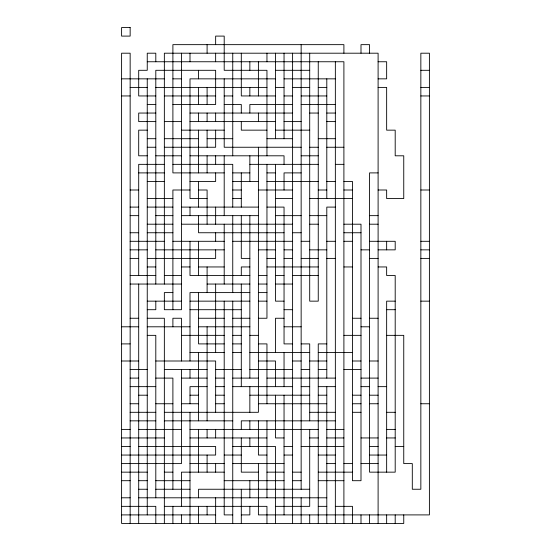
<?xml version="1.0" encoding="UTF-8"?>
<svg xmlns="http://www.w3.org/2000/svg" width="551" height="551" viewBox="0 0 551 551"><rect width="100%" height="100%" fill="white"/><g stroke="black" fill="none" stroke-linecap="round" stroke-linejoin="round"><path stroke-width="0.83" d="M147.248 61.753L343.9 61.753L343.9 523.45M378.103 61.753L386.65 61.753L386.65 78.848L378.103 78.848M275.5 70.301L309.703 70.301M420.847 70.301L429.401 70.301M121.599 78.848L164.35 78.848M172.897 78.848L181.451 78.848M275.5 78.848L189.999 78.848L189.999 198.553L207.1 198.553M284.047 78.848L335.352 78.848M130.153 87.402L147.248 87.402M155.802 87.402L266.953 87.402M275.5 87.402L284.047 87.402M292.602 87.402L309.703 87.402M318.251 87.402L326.798 87.402M378.103 87.402L386.65 87.402L386.65 130.153L395.198 130.153L395.198 155.802L403.752 155.802L403.752 198.553L386.65 198.553L386.65 189.999L378.103 189.999M420.847 87.402L429.401 87.402M121.599 95.95L130.153 95.95M155.802 95.95L138.7 95.95L138.7 70.301L147.248 70.301L147.248 53.199L155.802 53.199L155.802 61.753M164.35 95.95L215.648 95.95M224.202 95.95L232.749 95.95M275.5 95.95L241.297 95.95L241.297 53.199M284.047 95.95L292.602 95.95M301.149 95.95L326.798 95.95M420.847 95.95L429.401 95.95M147.248 104.497L155.802 104.497M172.897 104.497L215.648 104.497L215.648 70.301L155.802 70.301L155.802 284.047M224.202 104.497L241.297 104.497L241.297 113.051M292.602 104.497L249.851 104.497L249.851 113.051M301.149 104.497L335.352 104.497M155.802 113.051L138.7 113.051L138.7 121.599L155.802 121.599M189.999 113.051L292.602 113.051M309.703 113.051L318.251 113.051M326.798 113.051L335.352 113.051M164.35 121.599L181.451 121.599M189.999 121.599L275.5 121.599M284.047 121.599L301.149 121.599M326.798 121.599L335.352 121.599M147.248 130.153L138.7 130.153L138.7 155.802L147.248 155.802M181.451 130.153L224.202 130.153M266.953 130.153L241.297 130.153L241.297 121.599M275.5 130.153L309.703 130.153M147.248 138.7L155.802 138.7M164.35 138.7L198.553 138.7M207.1 138.7L232.749 138.7M266.953 138.7L292.602 138.7M318.251 138.7L335.352 138.7M147.248 147.248L155.802 147.248M164.35 147.248L215.648 147.248L215.648 130.153M301.149 147.248L224.202 147.248L224.202 78.848M309.703 147.248L318.251 147.248M326.798 147.248L343.9 147.248M155.802 155.802L181.451 155.802M189.999 155.802L284.047 155.802L284.047 164.35M301.149 155.802L318.251 155.802M164.35 164.35L138.7 164.35L138.7 275.5M172.897 164.35L232.749 164.35L232.749 207.1M249.851 164.35L318.251 164.35M335.352 164.35L343.9 164.35M138.7 172.897L164.35 172.897M224.202 172.897L172.897 172.897L172.897 44.652L343.9 44.652L343.9 53.199M232.749 172.897L249.851 172.897M266.953 172.897L275.5 172.897M301.149 172.897L284.047 172.897L284.047 189.999M378.103 172.897L369.549 172.897L369.549 472.152L395.198 472.152L395.198 275.5L386.65 275.5L386.65 266.953L378.103 266.953M147.248 181.451L164.35 181.451M189.999 181.451L215.648 181.451L215.648 172.897M232.749 181.451L258.398 181.451M266.953 181.451L318.251 181.451M326.798 181.451L335.352 181.451M343.9 181.451L352.447 181.451L352.447 480.699L361.001 480.699L361.001 224.202L343.9 224.202M130.153 189.999L138.7 189.999M189.999 189.999L172.897 189.999L172.897 309.703M198.553 189.999L207.1 189.999L207.1 224.202M232.749 189.999L241.297 189.999M258.398 189.999L292.602 189.999M318.251 189.999L326.798 189.999M343.9 189.999L352.447 189.999M420.847 189.999L429.401 189.999M147.248 198.553L172.897 198.553M232.749 198.553L241.297 198.553M275.5 198.553L292.602 198.553M309.703 198.553L352.447 198.553M130.153 207.1L138.7 207.1M147.248 207.1L172.897 207.1M181.451 207.1L258.398 207.1M266.953 207.1L284.047 207.1L284.047 343.9L292.602 343.9M335.352 207.1L326.798 207.1L326.798 378.103M130.153 215.648L138.7 215.648M155.802 215.648L172.897 215.648M181.451 215.648L258.398 215.648M275.5 215.648L301.149 215.648M309.703 215.648L326.798 215.648M369.549 215.648L378.103 215.648M147.248 224.202L172.897 224.202M181.451 224.202L292.602 224.202M309.703 224.202L318.251 224.202M369.549 224.202L378.103 224.202M130.153 232.749L138.7 232.749M147.248 232.749L172.897 232.749M284.047 232.749L198.553 232.749L198.553 215.648M292.602 232.749L301.149 232.749M343.9 232.749L361.001 232.749M130.153 241.297L164.35 241.297M172.897 241.297L224.202 241.297M232.749 241.297L292.602 241.297M301.149 241.297L309.703 241.297M326.798 241.297L335.352 241.297M343.9 241.297L352.447 241.297M369.549 241.297L395.198 241.297L395.198 249.851L378.103 249.851M420.847 241.297L429.401 241.297M130.153 249.851L147.248 249.851M155.802 249.851L224.202 249.851M258.398 249.851L275.5 249.851M284.047 249.851L292.602 249.851M309.703 249.851L326.798 249.851M361.001 249.851L369.549 249.851M420.847 249.851L429.401 249.851M130.153 258.398L138.7 258.398M147.248 258.398L215.648 258.398L215.648 249.851M249.851 258.398L241.297 258.398L241.297 215.648M266.953 258.398L275.5 258.398M284.047 258.398L292.602 258.398M301.149 258.398L318.251 258.398M326.798 258.398L335.352 258.398M369.549 258.398L378.103 258.398M420.847 258.398L429.401 258.398M147.248 266.953L155.802 266.953M181.451 266.953L189.999 266.953M198.553 266.953L224.202 266.953M249.851 266.953L241.297 266.953L241.297 275.5M266.953 266.953L318.251 266.953M343.9 266.953L352.447 266.953M130.153 275.5L155.802 275.5M164.35 275.5L181.451 275.5M249.851 275.5L189.999 275.5L189.999 241.297M258.398 275.5L266.953 275.5M275.5 275.5L284.047 275.5M292.602 275.5L318.251 275.5M130.153 284.047L181.451 284.047M207.1 284.047L249.851 284.047M258.398 284.047L266.953 284.047M275.5 284.047L292.602 284.047M172.897 292.602L164.35 292.602L164.35 309.703L181.451 309.703L181.451 53.199M249.851 292.602L189.999 292.602L189.999 361.001M258.398 292.602L266.953 292.602M147.248 301.149L181.451 301.149M189.999 301.149L249.851 301.149M258.398 301.149L266.953 301.149M284.047 301.149L275.5 301.149L275.5 164.35M395.198 301.149L386.65 301.149L386.65 472.152M420.847 301.149L429.401 301.149M147.248 309.703L155.802 309.703L155.802 301.149M189.999 309.703L241.297 309.703M284.047 309.703L292.602 309.703M386.65 309.703L395.198 309.703M130.153 318.251L138.7 318.251M147.248 318.251L164.35 318.251L164.35 523.45M198.553 318.251L224.202 318.251M232.749 318.251L249.851 318.251M258.398 318.251L266.953 318.251L266.953 164.35M284.047 318.251L275.5 318.251L275.5 352.447M352.447 318.251L361.001 318.251M369.549 318.251L378.103 318.251M121.599 326.798L138.7 326.798M147.248 326.798L189.999 326.798M198.553 326.798L249.851 326.798M284.047 326.798L301.149 326.798M361.001 326.798L369.549 326.798M147.248 335.352L155.802 335.352L155.802 497.801M181.451 335.352L224.202 335.352M232.749 335.352L241.297 335.352M249.851 335.352L258.398 335.352M343.9 335.352L361.001 335.352M386.65 335.352L403.752 335.352L403.752 463.598L412.3 463.598L412.3 489.247L420.847 489.247L420.847 53.199L429.401 53.199L429.401 514.903L258.398 514.903L258.398 463.598M121.599 343.9L130.153 343.9M224.202 343.9L198.553 343.9L198.553 292.602M232.749 343.9L241.297 343.9M258.398 343.9L266.953 343.9L266.953 403.752M301.149 343.9L309.703 343.9L309.703 420.847M326.798 343.9L318.251 343.9L318.251 523.45M189.999 352.447L224.202 352.447M232.749 352.447L241.297 352.447M249.851 352.447L309.703 352.447M318.251 352.447L352.447 352.447M121.599 361.001L138.7 361.001M155.802 361.001L215.648 361.001L215.648 412.3M258.398 361.001L275.5 361.001L275.5 386.65M292.602 361.001L301.149 361.001M309.703 361.001L326.798 361.001M352.447 361.001L361.001 361.001M369.549 361.001L378.103 361.001M130.153 369.549L147.248 369.549M164.35 369.549L207.1 369.549M215.648 369.549L241.297 369.549M249.851 369.549L292.602 369.549M301.149 369.549L309.703 369.549M318.251 369.549L326.798 369.549M343.9 369.549L361.001 369.549M130.153 378.103L138.7 378.103M155.802 378.103L172.897 378.103L172.897 489.247M181.451 378.103L207.1 378.103M215.648 378.103L224.202 378.103M232.749 378.103L258.398 378.103M266.953 378.103L335.352 378.103M361.001 378.103L378.103 378.103M130.153 386.65L155.802 386.65M207.1 386.65L189.999 386.65L189.999 403.752M215.648 386.65L224.202 386.65M232.749 386.65L292.602 386.65M301.149 386.65L309.703 386.65M318.251 386.65L335.352 386.65M361.001 386.65L369.549 386.65M378.103 386.65L386.65 386.65M138.7 395.198L147.248 395.198M189.999 395.198L198.553 395.198M215.648 395.198L224.202 395.198M249.851 395.198L309.703 395.198M318.251 395.198L326.798 395.198M352.447 395.198L361.001 395.198M369.549 395.198L378.103 395.198M130.153 403.752L138.7 403.752M155.802 403.752L172.897 403.752M181.451 403.752L198.553 403.752M215.648 403.752L224.202 403.752M258.398 403.752L326.798 403.752M352.447 403.752L361.001 403.752M369.549 403.752L378.103 403.752M420.847 403.752L429.401 403.752M130.153 412.3L155.802 412.3M164.35 412.3L258.398 412.3L258.398 147.248M309.703 412.3L335.352 412.3M352.447 412.3L361.001 412.3M386.65 412.3L395.198 412.3M130.153 420.847L155.802 420.847M164.35 420.847L232.749 420.847M335.352 420.847L241.297 420.847L241.297 429.401M121.599 429.401L130.153 429.401M138.7 429.401L181.451 429.401M189.999 429.401L318.251 429.401M326.798 429.401L343.9 429.401M386.65 429.401L395.198 429.401M121.599 437.949L164.35 437.949M189.999 437.949L266.953 437.949M284.047 437.949L275.5 437.949L275.5 395.198M309.703 437.949L318.251 437.949M326.798 437.949L343.9 437.949M361.001 437.949L378.103 437.949M386.65 437.949L395.198 437.949M121.599 446.503L130.153 446.503M138.7 446.503L215.648 446.503L215.648 455.05L121.599 455.05M232.749 446.503L275.5 446.503L275.5 523.45M284.047 446.503L292.602 446.503M301.149 446.503L343.9 446.503M369.549 446.503L378.103 446.503M395.198 446.503L403.752 446.503M224.202 455.05L241.297 455.05M266.953 455.05L258.398 455.05L258.398 420.847M284.047 455.05L292.602 455.05M318.251 455.05L335.352 455.05M369.549 455.05L386.65 455.05M121.599 463.598L181.451 463.598L181.451 369.549M189.999 463.598L224.202 463.598M232.749 463.598L284.047 463.598M326.798 463.598L335.352 463.598M343.9 463.598L352.447 463.598M361.001 463.598L378.103 463.598M121.599 472.152L147.248 472.152M164.35 472.152L172.897 472.152M224.202 472.152L181.451 472.152L181.451 506.348M258.398 472.152L241.297 472.152L241.297 437.949M266.953 472.152L284.047 472.152M292.602 472.152L301.149 472.152M318.251 472.152L352.447 472.152M121.599 480.699L130.153 480.699M138.7 480.699L147.248 480.699M155.802 480.699L189.999 480.699M224.202 480.699L284.047 480.699M292.602 480.699L301.149 480.699M318.251 480.699L343.9 480.699M138.7 489.247L147.248 489.247M155.802 489.247L189.999 489.247M309.703 489.247L198.553 489.247L198.553 497.801M121.599 497.801L130.153 497.801M138.7 497.801L326.798 497.801M121.599 506.348L155.802 506.348L155.802 523.45M164.35 506.348L266.953 506.348L266.953 523.45M275.5 506.348L309.703 506.348L309.703 429.401M318.251 506.348L326.798 506.348M335.352 506.348L352.447 506.348L352.447 523.45M121.599 514.903L215.648 514.903M232.749 514.903L224.202 514.903L224.202 301.149M241.297 514.903L249.851 514.903L249.851 506.348M403.752 514.903L403.752 523.45L121.599 523.45L121.599 53.199L130.153 53.199L130.153 523.45M395.198 514.903L395.198 523.45M386.65 241.297L386.65 249.851M386.65 514.903L386.65 523.45M378.103 523.45L378.103 53.199L164.35 53.199L164.35 284.047M369.549 53.199L369.549 44.652L361.001 44.652L361.001 53.199M369.549 514.903L369.549 523.45M361.001 514.903L361.001 523.45M335.352 61.753L335.352 523.45M326.798 78.848L326.798 198.553M326.798 386.65L326.798 523.45M318.251 61.753L318.251 301.149L309.703 301.149L309.703 53.199M309.703 514.903L309.703 523.45M301.149 44.652L301.149 489.247M301.149 497.801L301.149 523.45M292.602 53.199L292.602 523.45M284.047 53.199L284.047 138.7M284.047 352.447L284.047 386.65M284.047 395.198L284.047 514.903M275.5 53.199L275.5 138.7M266.953 53.199L266.953 61.753M266.953 155.802L266.953 70.301L224.202 70.301L224.202 36.097L215.648 36.097L215.648 44.652M266.953 420.847L266.953 497.801M258.398 61.753L258.398 95.95M258.398 113.051L258.398 121.599M249.851 61.753L249.851 70.301M249.851 87.402L249.851 95.95M249.851 155.802L249.851 181.451M249.851 215.648L249.851 378.103M249.851 386.65L249.851 412.3M249.851 420.847L249.851 429.401M249.851 437.949L249.851 446.503M249.851 480.699L249.851 497.801M241.297 172.897L241.297 207.1M241.297 284.047L241.297 386.65M241.297 489.247L241.297 523.45M232.749 53.199L232.749 155.802M232.749 215.648L232.749 292.602M232.749 301.149L232.749 523.45M224.202 155.802L224.202 215.648M224.202 224.202L224.202 284.047M215.648 53.199L215.648 61.753M215.648 113.051L215.648 121.599M215.648 155.802L215.648 164.35M215.648 207.1L215.648 224.202M215.648 232.749L215.648 241.297M215.648 284.047L215.648 352.447M215.648 429.401L215.648 437.949M215.648 463.598L215.648 472.152M215.648 497.801L215.648 523.45M207.1 44.652L207.1 53.199M207.1 87.402L207.1 104.497M207.1 113.051L207.1 121.599M207.1 130.153L207.1 147.248M207.1 155.802L207.1 172.897M207.1 266.953L207.1 292.602M207.1 326.798L207.1 420.847M207.1 429.401L207.1 437.949M207.1 455.05L207.1 472.152M207.1 506.348L207.1 514.903M198.553 70.301L198.553 78.848M198.553 87.402L198.553 104.497M198.553 113.051L198.553 121.599M198.553 130.153L198.553 172.897M198.553 181.451L198.553 207.1M198.553 241.297L198.553 275.5M198.553 352.447L198.553 420.847M198.553 429.401L198.553 472.152M198.553 506.348L198.553 523.45M189.999 53.199L189.999 61.753M189.999 207.1L189.999 215.648M189.999 369.549L189.999 378.103M189.999 412.3L189.999 523.45M181.451 361.001L181.451 318.251L172.897 318.251L172.897 326.798M181.451 514.903L181.451 523.45M172.897 506.348L172.897 523.45M147.248 78.848L147.248 514.903M138.7 284.047L138.7 523.45M130.153 27.55L121.599 27.55L121.599 36.097L130.153 36.097L130.153 27.55"/></g></svg>
